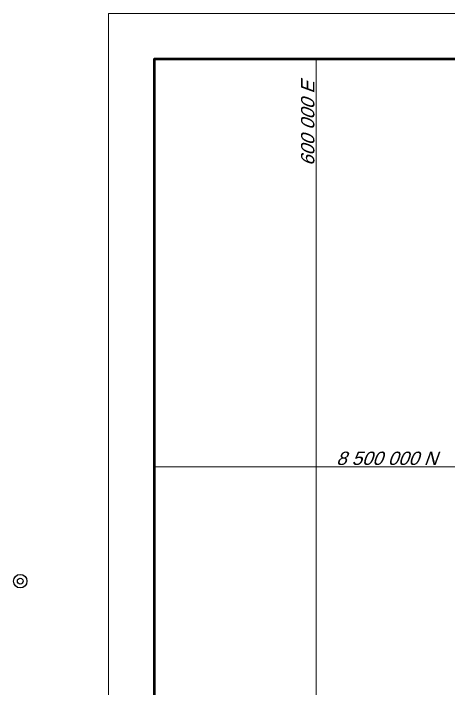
# Model space of a CAD drawing. Header units: metres. Extents: x 0 to 730306, y 0 to 8491524.
# Drawn here: x 730242.44 to 730253.91, y 8491499.62 to 8491517.41 of the extents above; entities that cross this region are included whole.
import ezdxf
from ezdxf.enums import TextEntityAlignment as Align

# ---------------------------------------------------------------- set-up
doc = ezdxf.new("R2010")
doc.units = ezdxf.units.M
for name, color, linetype, lineweight in [('Ejes de Coordenadas', 122, 'Continuous', 5), ('MARCOS', 7, 'Continuous', 40), ('Sheet', 7, 'Continuous', 50)]:
    doc.layers.add(name, color=color, linetype=linetype, lineweight=lineweight)
doc.layers.add('j_malla', color=8, linetype='Continuous')
doc.styles.add('Arial', font='arial.ttf')

msp = doc.modelspace()

# ---------------------------------------------------------------- linework, layer by layer
for radius in [0.178, 0.0762]:
    msp.add_circle((730242.622, 8491502.446), radius)
at = {"layer": 'j_malla', "color": 8, "lineweight": 5}
for points in [[(730250.426, 8491469.404), (730250.426, 8491516.201)], [(730246.152, 8491505.457), (730304.588, 8491505.457)]]:
    msp.add_lwpolyline(points, dxfattribs=at)
at = {"layer": 'MARCOS', "color": 255, "linetype": 'Continuous', "lineweight": 0}
msp.add_lwpolyline([(730244.946, 8491468.198), (730305.794, 8491468.198), (730305.794, 8491517.407), (730244.946, 8491517.407)], close=True, dxfattribs=at)
at = {"layer": 'Sheet', "color": 7, "linetype": 'Continuous'}
msp.add_lwpolyline([(730246.152, 8491469.404), (730304.588, 8491469.404), (730304.588, 8491516.201), (730246.152, 8491516.201), (730246.152, 8491469.404)], dxfattribs=at)

# ---------------------------------------------------------------- texts
at = {"layer": 'Ejes de Coordenadas', "style": 'Arial', "oblique": 20}
msp.add_text('600 000 E', height=0.35, rotation=90, dxfattribs=at).set_placement((730250.2, 8491513.387), align=Align.MIDDLE_LEFT)
msp.add_text('8 500 000 N', height=0.35, dxfattribs=at).set_placement((730250.948, 8491505.683), align=Align.MIDDLE_LEFT)

doc.saveas('drawing.dxf')
